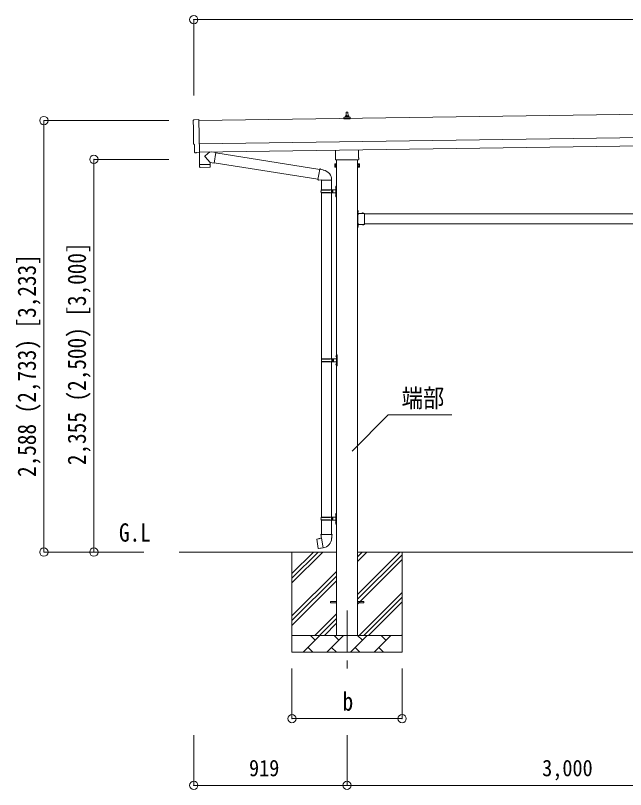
# Model space of a CAD drawing. Units: millimetres, scale not verified. Extents: x -13976 to 14131, y -9754 to 9646.
# Drawn here: x -1487 to 2171, y 1978 to 6620 of the extents above; entities that cross this region are included whole.
import ezdxf
from ezdxf.enums import TextEntityAlignment as Align

# ---------------------------------------------------------------- set-up
doc = ezdxf.new("R2010")
doc.units = ezdxf.units.MM
doc.header["$LTSCALE"] = 50
doc.header["$PDMODE"] = 32
doc.header["$PDSIZE"] = 50
doc.linetypes.add('CHAIN1', pattern=[8, 5, -1, 1, -1])
doc.linetypes.add('USER7', pattern=[2, 1, -1])
for name, color, linetype, lineweight in [('0-2_建具', 4, 'Continuous', 9), ('0-4_設備', 7, 'Continuous', 9), ('0-6_手摺', 5, 'Continuous', 5), ('0-7_ハッチ', 6, 'Continuous', 9), ('0-8_外構', 7, 'Continuous', 9)]:
    doc.layers.add(name, color=color, linetype=linetype, lineweight=lineweight)
doc.styles.add('ＭＳ ゴシック', font='')
doc.styles.get('ＭＳ ゴシック').set_extended_font_data('MS Gothic')

msp = doc.modelspace()

# ---------------------------------------------------------------- linework, layer by layer
at = {"layer": '0-2_建具'}
for p, q in [((4978.22, 6067.42), (-386.74, 5990.77)), ((494.78, 6016.3), (495.5, 6039.82)), ((496.5, 6040.8), (505.05, 6040.8)), ((506.05, 6039.82), (506.78, 6016.3)), ((482.53, 6000.8), (482.53, 6008.51)), ((519.03, 6000.8), (482.53, 6000.8)), ((482.91, 6009.3), (518.64, 6009.3)), ((483.29, 6009.48), (490.01, 6011.11)), ((490.39, 6011.3), (511.16, 6011.3)), ((490.78, 6012.09), (490.78, 6016.3)), ((491.78, 6016.3), (509.78, 6016.3)), ((510.78, 6012.09), (510.78, 6016.3)), ((518.26, 6009.48), (511.54, 6011.11)), ((519.03, 6000.8), (519.03, 6008.51)), ((-384.74, 5850.79), (4980.22, 5927.43)), ((-384.02, 5800.79), (4980.93, 5877.44)), ((432.48, 5766.81), (432.48, 5812.46)), ((569.08, 5814.41), (569.08, 5766.81)), ((-403.6, 5796.74), (-410.52, 5797.01)), ((-383.98, 5798.03), (-383.97, 5797.02)), ((430.78, 5758.04), (430.78, 5763.54)), ((570.78, 5763.54), (570.78, 5758.04)), ((426.78, 5728.54), (427.53, 5729.85)), ((426.78, 5728.54), (426.78, 5711.54)), ((426.78, 5711.54), (427.53, 5710.22)), ((433.78, 5724.95), (427.53, 5724.95)), ((433.78, 5715.13), (427.53, 5715.13)), ((433.78, 5710.22), (427.53, 5710.22)), ((568.71, 5754.54), (432.84, 5754.54)), ((436.28, 5710.84), (433.78, 5710.84)), ((438.28, 5754.54), (438.28, 2902.04)), ((563.28, 2902.04), (563.28, 5754.54)), ((565.28, 5710.84), (567.78, 5710.84)), ((567.78, 5724.95), (574.02, 5724.95)), ((567.78, 5715.13), (574.02, 5715.13)), ((567.78, 5710.22), (574.02, 5710.22)), ((574.78, 5728.54), (574.02, 5729.85)), ((574.78, 5711.54), (574.02, 5710.22)), ((574.78, 5728.54), (574.78, 5711.54)), ((565.28, 5453.04), (563.28, 5453.04)), ((563.28, 5453.04), (563.28, 5433.04)), ((563.28, 5446.04), (565.28, 5446.04)), ((563.28, 5440.04), (565.28, 5440.04)), ((565.28, 5453.04), (565.28, 5433.04)), ((565.78, 5448.94), (565.28, 5448.94)), ((565.28, 5448.94), (565.28, 5437.14)), ((605.28, 5433.04), (565.28, 5433.04)), ((602.18, 5433.04), (590.38, 5433.04)), ((602.18, 5433.55), (602.18, 5433.04)), ((605.28, 5433.04), (605.28, 5367.04)), ((565.28, 5429.04), (565.28, 5371.04)), ((605.28, 5430.04), (3396.28, 5430.04)), ((563.28, 5367.04), (563.28, 5347.04)), ((563.28, 5360.04), (565.28, 5360.04)), ((563.28, 5354.04), (565.28, 5354.04)), ((565.28, 5347.04), (563.28, 5347.04)), ((569.28, 5370.04), (563.78, 5370.04)), ((565.28, 5369.04), (569.28, 5369.04)), ((565.28, 5367.04), (565.28, 5347.04)), ((605.28, 5367.04), (565.28, 5367.04)), ((565.78, 5362.94), (565.28, 5362.94)), ((565.28, 5362.94), (565.28, 5351.14)), ((602.18, 5367.04), (590.38, 5367.04)), ((602.18, 5366.53), (602.18, 5367.04)), ((605.28, 5370.04), (3396.28, 5370.04)), ((400.78, 3106.54), (438.28, 3106.54)), ((400.78, 3097.54), (400.78, 3106.54)), ((400.78, 3097.54), (438.28, 3097.54)), ((563.28, 3106.54), (600.78, 3106.54)), ((563.28, 3097.54), (600.78, 3097.54)), ((600.78, 3097.54), (600.78, 3106.54))]:
    msp.add_line(p, q, dxfattribs=at)
at = {"layer": '0-2_建具', "color": 7, "linetype": 'CHAIN1'}
msp.add_line((500.78, 3052.04), (500.78, 2703.04), dxfattribs=at)
at = {"layer": '0-2_建具'}
for points in [[(-418.35, 5993.76), (-386.81, 5995.86), (-383.98, 5798.03)], [(-413.4, 5799.96), (-414.07, 5846.98), (-414.68, 5846.97)], [(-402.86, 5797.03), (-402.2, 5797.67), (-383.97, 5797.02)], [(433.78, 5710.22), (433.78, 5729.85), (427.53, 5729.85)], [(433.78, 5710.84), (433.78, 5729.24), (436.28, 5729.24)], [(567.78, 5710.84), (567.78, 5729.24), (565.28, 5729.24)], [(567.78, 5710.22), (567.78, 5729.85), (574.02, 5729.85)], [(565.78, 5448.94), (565.78, 5437.14), (565.28, 5437.14)], [(602.18, 5433.55), (590.38, 5433.55), (590.38, 5433.04)], [(569.28, 5430.04), (563.78, 5430.04), (563.78, 5370.04)], [(565.28, 5429.04), (569.28, 5429.04), (569.28, 5431.04), (565.28, 5431.04)], [(565.28, 5371.04), (569.28, 5371.04), (569.28, 5369.04)], [(565.78, 5362.94), (565.78, 5351.14), (565.28, 5351.14)], [(602.18, 5366.53), (590.38, 5366.53), (590.38, 5367.04)]]:
    msp.add_lwpolyline(points, dxfattribs=at)
for points in [[(436.28, 5709.54), (436.28, 5730.54), (438.28, 5730.54), (438.28, 5709.54)], [(565.28, 5709.54), (565.28, 5730.54), (563.28, 5730.54), (563.28, 5709.54)]]:
    msp.add_lwpolyline(points, close=True, dxfattribs=at)
at = {"layer": '0-2_建具', "linetype": 'USER7'}
for points in [[(567.89, 5445.54), (565.11, 5444.18), (564.5, 5443.04)], [(567.89, 5440.54), (565.11, 5441.89), (564.5, 5443.04)], [(593.78, 5435.65), (595.13, 5432.87), (596.28, 5432.26)], [(598.78, 5435.65), (597.42, 5432.87), (596.28, 5432.26)], [(567.89, 5359.54), (565.11, 5358.18), (564.5, 5357.04)], [(567.89, 5354.54), (565.11, 5355.89), (564.5, 5357.04)], [(593.78, 5364.43), (595.13, 5367.21), (596.28, 5367.81)], [(598.78, 5364.43), (597.42, 5367.21), (596.28, 5367.81)]]:
    msp.add_lwpolyline(points, dxfattribs=at)
at = {"layer": '0-2_建具'}
for centre, radius, start, end in [((496.5, 6039.8), 1, 90, 178.60509), ((505.05, 6039.8), 1, 1.39491, 90), ((483.53, 6008.51), 1, 103.62699, 180), ((489.78, 6012.09), 1, 283.62699, 0), ((494.86, 6015.67), 4.13, 90, 171.17633), ((491.78, 6015.3), 1, 90, 180), ((504.11, 6016.3), 4.83, 133.60282, 180), ((497.44, 6016.3), 4.83, 0, 46.39718), ((506.69, 6015.67), 4.13, 8.82367, 90), ((509.78, 6015.3), 1, 0, 90), ((511.78, 6012.09), 1, 180, 256.37301), ((518.03, 6008.51), 1, 0, 76.37301), ((434.78, 5763.54), 4, 125.09963, 180), ((434.78, 5758.04), 4, 180, 194.47751), ((434.78, 5758.04), 4, 194.47751, 241.04498), ((566.78, 5758.04), 4, 298.95502, 345.52249), ((566.78, 5763.54), 4, 0, 54.90037), ((566.78, 5758.04), 4, 345.52249, 0), ((431.12, 5727.4), 4.34, 145.61575, 214.38425), ((431.12, 5712.68), 4.34, 145.61575, 214.38425), ((443.02, 5720.04), 16.24, 162.41205, 197.58795), ((558.53, 5720.04), 16.24, 342.41205, 17.58795), ((570.43, 5727.4), 4.34, 325.61575, 34.38425), ((570.43, 5712.68), 4.34, 325.61575, 34.38425), ((565.28, 5433.04), 2, 180, 270), ((560.04, 5443.04), 8.23, 314.2189, 45.7811), ((596.28, 5427.81), 8.23, 44.2189, 135.7811), ((565.28, 5367.04), 2, 90, 180), ((560.04, 5357.04), 8.23, 314.2189, 45.7811), ((596.28, 5372.27), 8.23, 224.2189, 315.7811)]:
    msp.add_arc(centre, radius, start, end, dxfattribs=at)
for centre, major_axis, ratio, start_param, end_param in [((-418.15, 5990.76), (-3, -0.04), 0.99863, 4.7647489, 6.2979817), ((-5182.52, 5852.27), (4762.89, 68.04), 0.99863, 6.2686928, 6.2979817), ((-414.74, 5851.37), (-4.41, -0.06), 0.99863, 6.2686928, 7.8539816), ((-410.4, 5800.01), (-2.15, -2.1), 0.9974, 5.5252311, 7.0411395), ((-403.56, 5797.74), (-0.717, -0.7), 0.9974, 0.7579542, 1.5707963)]:
    msp.add_ellipse(centre, major_axis=major_axis, ratio=ratio, start_param=start_param, end_param=end_param, dxfattribs=at)
at = {"layer": '0-6_手摺', "color": 6, "lineweight": 9}
for p, q in [((-417.82, 6594.98), (10421.18, 6594.98)), ((-417.82, 6594.98), (-417.82, 6140.35)), ((-1316.56, 5990.04), (-1316.56, 3402.04)), ((-1316.56, 5990.04), (-566.56, 5990.04)), ((-1016.56, 5757.04), (-1016.56, 3402.04)), ((-1016.56, 5757.04), (-566.56, 5757.04)), ((-1316.56, 3402.04), (-716.56, 3402.04)), ((-1016.56, 3402.04), (-716.56, 3402.04)), ((170.78, 2403.04), (170.78, 2703.04)), ((830.78, 2403.04), (830.78, 2703.04)), ((170.78, 2403.04), (830.78, 2403.04)), ((-417.75, 2003.04), (-417.75, 2303.04)), ((500.78, 2003.04), (500.78, 2303.04)), ((500.78, 2003.04), (-417.75, 2003.04))]:
    msp.add_line(p, q, dxfattribs=at)
at = {"layer": '0-6_手摺', "color": 7, "lineweight": 9}
for p, q in [((438.28, 3402.04), (-505.88, 3402.04)), ((170.78, 3402.04), (170.78, 2802.04)), ((170.78, 3216.99), (355.83, 3402.04)), ((170.78, 3245.27), (327.54, 3402.04)), ((170.78, 3273.56), (299.26, 3402.04)), ((3438.28, 3402.04), (563.28, 3402.04)), ((563.28, 3146.94), (818.37, 3402.04)), ((563.28, 3344.93), (620.38, 3402.04)), ((563.28, 3373.21), (592.1, 3402.04)), ((830.78, 3402.04), (830.78, 2802.04)), ((563.28, 3118.65), (830.78, 3386.15)), ((563.28, 3090.37), (830.78, 3357.87)), ((170.78, 3019), (438.28, 3286.5)), ((170.78, 2990.71), (438.28, 3258.21)), ((170.78, 2962.43), (438.28, 3229.93)), ((572.93, 2902.04), (830.78, 3159.88)), ((601.22, 2902.04), (830.78, 3131.6)), ((629.5, 2902.04), (830.78, 3103.31)), ((308.37, 2902.04), (438.28, 3031.94)), ((336.66, 2902.04), (438.28, 3003.65)), ((364.94, 2902.04), (438.28, 2975.37)), ((170.78, 2902.04), (830.78, 2902.04)), ((238.64, 2802.04), (338.64, 2902.04)), ((310.09, 2873.48), (281.54, 2902.04)), ((380.06, 2802.04), (480.06, 2902.04)), ((451.51, 2873.48), (422.96, 2902.04)), ((521.49, 2802.04), (621.49, 2902.04)), ((592.93, 2873.48), (564.38, 2902.04)), ((662.91, 2802.04), (762.91, 2902.04)), ((734.35, 2873.48), (705.8, 2902.04)), ((827.49, 2902.04), (830.78, 2905.32)), ((830.78, 2802.04), (170.78, 2802.04)), ((267.2, 2830.59), (295.75, 2802.04)), ((408.62, 2830.59), (437.17, 2802.04)), ((550.04, 2830.59), (578.59, 2802.04)), ((691.46, 2830.59), (720.01, 2802.04))]:
    msp.add_line(p, q, dxfattribs=at)
at = {"layer": '0-6_手摺', "color": 6, "lineweight": 9}
msp.add_lwpolyline([(500.78, 2003.04), (3500.78, 2003.04), (6500.78, 2003.04), (9500.78, 2003.04), (10421.18, 2003.04)], dxfattribs=at)
at = {"layer": '0-6_手摺', "color": 6}
for p in [(-417.82, 6594.98), (-1316.56, 5990.04), (-1016.56, 5757.04), (-1316.56, 3402.04), (-1016.56, 3402.04), (170.78, 2403.04), (830.78, 2403.04), (-417.75, 2003.04), (500.78, 2003.04)]:
    msp.add_point(p, dxfattribs=at)
at = {"layer": '0-7_ハッチ'}
for p, q in [((748.41, 4224.11), (532.4, 4008.11)), ((1129.72, 4224.11), (748.41, 4224.11))]:
    msp.add_line(p, q, dxfattribs=at)
at = {"layer": '0-8_外構'}
for p, q in [((-319.53, 5738.72), (-350.4, 5771.83)), ((-322.58, 5801.67), (-350.22, 5779.16)), ((-284.95, 5797.66), (-310.79, 5801.84)), ((-284.95, 5797.66), (-295.12, 5734.78)), ((-285.25, 5795.84), (336.91, 5696.78)), ((-383.34, 5724.8), (-382.92, 5711.75)), ((-322.34, 5709.67), (-379.88, 5708.84)), ((-378.85, 5725.86), (-378.82, 5724.86)), ((-323.86, 5726.65), (-323.86, 5725.65)), ((-319.53, 5738.72), (-295.12, 5734.78)), ((-319.53, 5738.72), (-319.36, 5726.71)), ((-294.82, 5736.61), (326.48, 5637.68)), ((326.16, 5635.87), (331.69, 5667.23)), ((337.23, 5698.6), (331.69, 5667.23)), ((337.23, 5698.6), (338.37, 5700.58)), ((338.37, 5700.58), (341.93, 5699.95)), ((341.93, 5699.95), (342.35, 5697.6)), ((356.86, 5694.78), (358.55, 5693.15)), ((358.55, 5693.15), (360.66, 5692.7)), ((326.16, 5635.87), (326.56, 5633.61)), ((326.16, 5635.87), (331.32, 5635.05)), ((326.56, 5633.61), (330.12, 5632.98)), ((330.12, 5632.98), (331.32, 5635.05)), ((331.32, 5635.05), (345.92, 5632.74)), ((345.92, 5632.74), (348.13, 5633.72)), ((408.42, 5633.33), (347.24, 5633.33)), ((348.28, 5633.33), (348.28, 5574.03)), ((408.28, 5633.33), (408.28, 5574.03)), ((345.28, 5572.03), (395.61, 5572.03)), ((346.28, 5574.03), (432.28, 5574.03)), ((346.28, 5574.03), (346.28, 5572.03)), ((405.28, 5574.03), (405.28, 5569.53)), ((413.28, 5574.03), (413.28, 5565.03)), ((431.97, 5591.18), (434.02, 5590.18)), ((433.24, 5593.18), (433.88, 5593.18)), ((433.24, 5593.18), (433.24, 5584.88)), ((433.24, 5584.88), (433.88, 5584.88)), ((433.88, 5593.18), (433.88, 5584.88)), ((433.88, 5593.18), (434.28, 5592.78)), ((433.88, 5584.88), (434.28, 5585.28)), ((434.02, 5590.18), (434.63, 5589.03)), ((434.28, 5597.03), (437.28, 5598.53)), ((434.28, 5597.03), (434.28, 5565.03)), ((434.28, 5592.78), (434.28, 5585.28)), ((437.28, 5598.53), (437.28, 5565.03)), ((437.28, 5598.53), (438.28, 5598.53)), ((438.28, 5598.53), (438.28, 5565.03)), ((345.28, 5558.03), (395.61, 5558.03)), ((346.28, 5556.03), (346.28, 5558.03)), ((346.28, 5556.03), (432.28, 5556.03)), ((348.28, 5556.03), (348.28, 4561.04)), ((405.28, 5569.53), (407.28, 5569.53)), ((405.28, 5556.03), (405.28, 5560.53)), ((405.28, 5560.53), (407.28, 5560.53)), ((407.28, 5569.53), (407.28, 5565.03)), ((407.28, 5560.53), (407.28, 5565.03)), ((408.28, 5556.03), (408.28, 4561.04)), ((413.28, 5569.53), (416.28, 5569.53)), ((413.28, 5556.03), (413.28, 5565.03)), ((413.28, 5560.53), (416.28, 5560.53)), ((416.28, 5569.53), (416.28, 5565.03)), ((416.28, 5560.53), (416.28, 5565.03)), ((431.97, 5543.18), (434.02, 5542.18)), ((433.24, 5545.18), (433.88, 5545.18)), ((433.24, 5545.18), (433.24, 5536.88)), ((433.24, 5536.88), (433.88, 5536.88)), ((433.88, 5545.18), (433.88, 5536.88)), ((433.88, 5545.18), (434.28, 5544.78)), ((433.88, 5536.88), (434.28, 5537.28)), ((434.02, 5542.18), (434.63, 5541.03)), ((434.28, 5533.03), (434.28, 5565.03)), ((434.28, 5544.78), (434.28, 5537.28)), ((434.28, 5533.03), (437.28, 5531.53)), ((437.28, 5531.53), (437.28, 5565.03)), ((437.28, 5531.53), (438.28, 5531.53)), ((438.28, 5531.53), (438.28, 5565.03)), ((347.78, 4559.04), (398.11, 4559.04)), ((348.78, 4561.04), (434.78, 4561.04)), ((348.78, 4561.04), (348.78, 4559.04)), ((407.78, 4561.04), (407.78, 4556.54)), ((407.78, 4556.54), (409.78, 4556.54)), ((409.78, 4556.54), (409.78, 4552.04)), ((409.78, 4547.54), (409.78, 4552.04)), ((415.78, 4561.04), (415.78, 4552.04)), ((415.78, 4556.54), (418.78, 4556.54)), ((415.78, 4543.04), (415.78, 4552.04)), ((418.78, 4556.54), (418.78, 4552.04)), ((418.78, 4547.54), (418.78, 4552.04)), ((434.47, 4578.19), (436.52, 4577.19)), ((435.74, 4580.19), (436.38, 4580.19)), ((435.74, 4580.19), (435.74, 4571.89)), ((435.74, 4571.89), (436.38, 4571.89)), ((436.38, 4580.19), (436.38, 4571.89)), ((436.38, 4580.19), (436.78, 4579.79)), ((436.38, 4571.89), (436.78, 4572.29)), ((436.52, 4577.19), (437.13, 4576.04)), ((436.78, 4584.04), (439.78, 4585.54)), ((436.78, 4584.04), (436.78, 4552.04)), ((436.78, 4579.79), (436.78, 4572.29)), ((436.78, 4520.04), (436.78, 4552.04)), ((439.78, 4585.54), (439.78, 4552.04)), ((439.78, 4585.54), (440.78, 4585.54)), ((439.78, 4518.54), (439.78, 4552.04)), ((440.78, 4585.54), (440.78, 4552.04)), ((440.78, 4518.54), (440.78, 4552.04)), ((347.78, 4545.04), (398.11, 4545.04)), ((348.28, 4543.05), (348.28, 3611.04)), ((348.78, 4543.04), (348.78, 4545.04)), ((348.78, 4543.04), (434.78, 4543.04)), ((407.78, 4543.04), (407.78, 4547.54)), ((407.78, 4547.54), (409.78, 4547.54)), ((408.28, 4543.05), (408.28, 3611.04)), ((415.78, 4547.54), (418.78, 4547.54)), ((434.47, 4530.19), (436.52, 4529.19)), ((435.74, 4532.19), (436.38, 4532.19)), ((435.74, 4532.19), (435.74, 4523.89)), ((435.74, 4523.89), (436.38, 4523.89)), ((436.38, 4532.19), (436.38, 4523.89)), ((436.38, 4532.19), (436.78, 4531.79)), ((436.38, 4523.89), (436.78, 4524.29)), ((436.52, 4529.19), (437.13, 4528.04)), ((436.78, 4531.79), (436.78, 4524.29)), ((436.78, 4520.04), (439.78, 4518.54)), ((439.78, 4518.54), (440.78, 4518.54)), ((431.97, 3628.19), (434.02, 3627.19)), ((433.24, 3630.19), (433.88, 3630.19)), ((433.24, 3630.19), (433.24, 3621.89)), ((433.24, 3621.89), (433.88, 3621.89)), ((433.88, 3630.19), (433.88, 3621.89)), ((433.88, 3630.19), (434.28, 3629.79)), ((433.88, 3621.89), (434.28, 3622.29)), ((434.02, 3627.19), (434.63, 3626.04)), ((434.28, 3634.04), (437.28, 3635.54)), ((434.28, 3634.04), (434.28, 3602.04)), ((434.28, 3629.79), (434.28, 3622.29)), ((437.28, 3635.54), (437.28, 3602.04)), ((437.28, 3635.54), (438.28, 3635.54)), ((438.28, 3635.54), (438.28, 3602.04)), ((345.28, 3609.04), (395.61, 3609.04)), ((345.28, 3595.04), (395.61, 3595.04)), ((346.28, 3611.04), (432.28, 3611.04)), ((346.28, 3611.04), (346.28, 3609.04)), ((346.28, 3593.04), (346.28, 3595.04)), ((346.28, 3593.04), (432.28, 3593.04)), ((348.28, 3593.04), (348.28, 3508.11)), ((405.28, 3611.04), (405.28, 3606.54)), ((405.28, 3606.54), (407.28, 3606.54)), ((405.28, 3593.04), (405.28, 3597.54)), ((405.28, 3597.54), (407.28, 3597.54)), ((407.28, 3606.54), (407.28, 3602.04)), ((407.28, 3597.54), (407.28, 3602.04)), ((408.28, 3593.04), (408.28, 3508.11)), ((413.28, 3611.04), (413.28, 3602.04)), ((413.28, 3606.54), (416.28, 3606.54)), ((413.28, 3593.04), (413.28, 3602.04)), ((413.28, 3597.54), (416.28, 3597.54)), ((416.28, 3606.54), (416.28, 3602.04)), ((416.28, 3597.54), (416.28, 3602.04)), ((431.97, 3580.19), (434.02, 3579.19)), ((433.24, 3582.19), (433.88, 3582.19)), ((433.24, 3582.19), (433.24, 3573.89)), ((433.88, 3582.19), (433.88, 3573.89)), ((433.88, 3582.19), (434.28, 3581.79)), ((434.02, 3579.19), (434.63, 3578.04)), ((434.28, 3570.04), (434.28, 3602.04)), ((434.28, 3581.79), (434.28, 3574.29)), ((437.28, 3568.54), (437.28, 3602.04)), ((438.28, 3568.54), (438.28, 3602.04)), ((433.24, 3573.89), (433.88, 3573.89)), ((433.88, 3573.89), (434.28, 3574.29)), ((434.28, 3570.04), (437.28, 3568.54)), ((437.28, 3568.54), (438.28, 3568.54)), ((347.68, 3484.91), (319.82, 3479.66)), ((332.56, 3482.26), (332.35, 3482.02)), ((346.43, 3508.11), (344.28, 3507.33)), ((344.28, 3507.33), (344.28, 3503.71)), ((344.28, 3503.71), (346.52, 3502.9)), ((346.43, 3508.11), (378.28, 3508.11)), ((346.43, 3508.11), (346.52, 3502.9)), ((346.52, 3502.9), (346.77, 3488.11)), ((346.77, 3488.11), (348.13, 3486.11)), ((358.04, 3427.61), (347.9, 3485.09)), ((347.93, 3485.91), (347.93, 3485.2)), ((348.13, 3486.11), (348.09, 3486.11)), ((410.13, 3508.11), (378.28, 3508.11)), ((408.46, 3486.17), (408.39, 3484.01)), ((409.78, 3488.11), (408.46, 3486.17)), ((412.28, 3503.71), (410.03, 3502.9)), ((410.13, 3508.11), (412.28, 3507.33)), ((412.28, 3507.33), (412.28, 3503.71)), ((319.82, 3479.66), (319.01, 3478.49)), ((319.01, 3478.49), (328.63, 3423.93)), ((342.65, 3425.02), (342.37, 3425.18)), ((358.34, 3426.85), (358.1, 3427.51))]:
    msp.add_line(p, q, dxfattribs=at)
for points in [[(-384.37, 5797.04), (-383.35, 5725.8), (-319.36, 5726.71)], [(-319.38, 5712.66), (-319.34, 5725.71), (-383.34, 5724.8)], [(337.23, 5698.6), (342.35, 5697.6), (356.86, 5694.78)], [(431.97, 5586.88), (434.02, 5587.88), (434.63, 5589.03)], [(431.97, 5538.88), (434.02, 5539.88), (434.63, 5541.03)], [(434.47, 4573.89), (436.52, 4574.89), (437.13, 4576.04)], [(434.47, 4525.89), (436.52, 4526.89), (437.13, 4528.04)], [(431.97, 3623.89), (434.02, 3624.89), (434.63, 3626.04)], [(431.97, 3575.89), (434.02, 3576.89), (434.63, 3578.04)], [(334.8, 3482.48), (334.52, 3482.63), (332.56, 3482.26)], [(410.13, 3508.11), (410.03, 3502.9), (409.78, 3488.11)], [(357.77, 3427.71), (329.79, 3423.11), (328.63, 3423.93)], [(344.84, 3425.58), (344.62, 3425.34), (342.65, 3425.02)]]:
    msp.add_lwpolyline(points, dxfattribs=at)
for centre, radius, start, end in [((-346.91, 5775.41), 5, 131.47396, 225.79244), ((-379.92, 5711.84), 3, 181.81845, 270.86677), ((-322.38, 5712.67), 3, 270.81845, 359.81845), ((348.13, 5633.72), 60.3, 359.62495, 78), ((394.03, 5565.03), 49.25, 171.82876, 180.00002), ((395.61, 5574.03), 2, 270, 359.99998), ((437.57, 5589.03), 6, 136.21765, 223.78235), ((432.28, 5576.03), 2, 270, 359.99998), ((394.03, 5565.03), 49.25, 180.00002, 188.17127), ((395.61, 5556.03), 2, 0.00005, 90.00004), ((437.57, 5541.03), 6, 136.21765, 223.78235), ((432.28, 5554.03), 2, 0.00005, 90.00004), ((396.53, 4552.04), 49.25, 171.82876, 180.00002), ((396.53, 4552.04), 49.25, 180.00002, 188.17127), ((398.11, 4561.04), 2, 270, 359.99998), ((440.07, 4576.04), 6, 136.21765, 223.78235), ((434.78, 4563.04), 2, 270, 359.99998), ((398.11, 4543.04), 2, 0.00005, 90.00004), ((440.07, 4528.04), 6, 136.21765, 223.78235), ((434.78, 4541.04), 2, 0.00005, 90.00004), ((437.57, 3626.04), 6, 136.21765, 223.78235), ((394.03, 3602.04), 49.25, 171.82876, 180.00002), ((394.03, 3602.04), 49.25, 180.00002, 188.17127), ((395.61, 3611.04), 2, 270, 359.99998), ((395.61, 3593.04), 2, 0.00005, 90.00004), ((437.57, 3578.04), 6, 136.21765, 223.78235), ((432.28, 3613.04), 2, 270, 359.99998), ((432.28, 3591.04), 2, 0.00005, 90.00004), ((347.63, 3485.2), 0.3, 280.66842, 0), ((348.13, 3485.91), 0.2, 100, 180), ((348.13, 3486.11), 60.3, 279.96938, 358), ((357.82, 3427.41), 0.3, 20, 99.33158), ((358.53, 3426.92), 0.2, 200, 279.96938)]:
    msp.add_arc(centre, radius, start, end, dxfattribs=at)

# ---------------------------------------------------------------- texts
at = {"layer": '0-4_設備', "style": 'ＭＳ ゴシック', "width": 0.85}
msp.add_text('G.L', height=110, dxfattribs=at).set_placement((-866.74, 3431.49), align=Align.BOTTOM_LEFT)
at = {"layer": '0-6_手摺', "color": 7, "style": 'ＭＳ ゴシック', "width": 0.85}
for s, p in [('2,355 (2,500) [3,000]', (-1031.56, 3923.29)), ('2,588 (2,733) [3,233]', (-1331.56, 3852.29))]:
    msp.add_text(s, height=110, rotation=90, dxfattribs=at).set_placement(p, align=Align.BOTTOM_LEFT)
at = {"layer": '0-6_手摺', "color": 7, "style": 'ＭＳ ゴシック'}
for s, height, width, p in [('b', 110, 0.85, (474.53, 2418.04)), ('919', 98.97, 0.9, (-86.73, 2027.94)), ('3,000', 98.97, 0.9, (1670.78, 2027.94))]:
    msp.add_text(s, height=height, dxfattribs=dict(at, width=width)).set_placement(p, align=Align.BOTTOM_LEFT)
at = {"layer": '0-7_ハッチ', "color": 7, "style": 'ＭＳ ゴシック', "width": 0.85}
msp.add_text('端部', height=110, dxfattribs=at).set_placement((828.67, 4237.8), align=Align.BOTTOM_LEFT)

doc.saveas('drawing.dxf')
